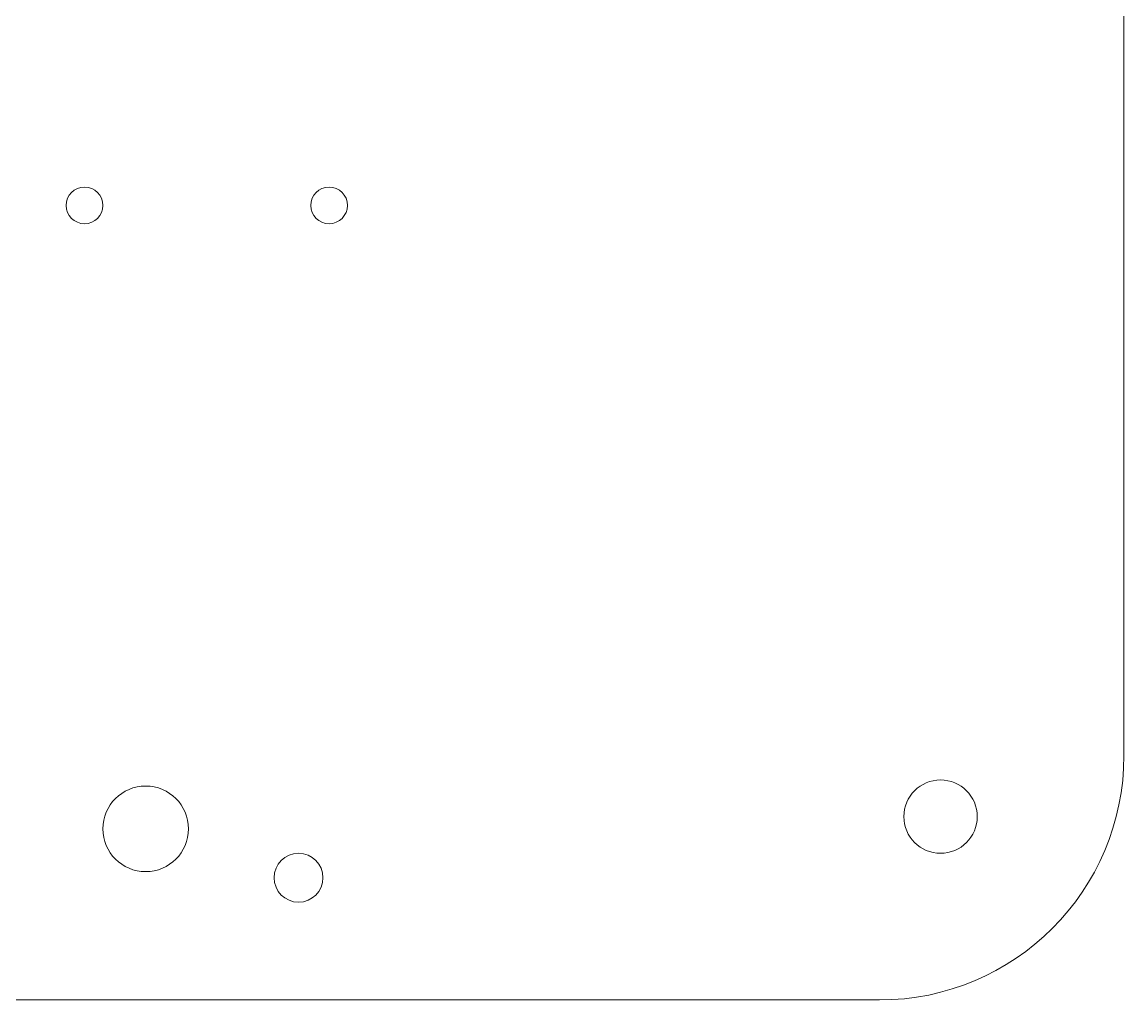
# Model space of a CAD drawing. Header units: millimetres. Extents: x 0 to 160, y 0 to 160.
# Drawn here: x 69.9 to 160, y 0 to 80 of the extents above; entities that cross this region are included whole.
import ezdxf

# ---------------------------------------------------------------- set-up
doc = ezdxf.new("R2010")
doc.units = ezdxf.units.MM
for name, color, linetype, lineweight in [('ComponentMountings', 1, 'CONTINUOUS', 0), ('LayerBaseFrame', 1, 'CONTINUOUS', 0), ('SMA_Mounting', 1, 'CONTINUOUS', 0)]:
    doc.layers.add(name, color=color, linetype=linetype, lineweight=lineweight)

# ---------------------------------------------------------------- blocks, each defined once
blk = doc.blocks.new('ELayerBase')
at = {"layer": 'LayerBaseFrame'}
for p, q in [((20, 160), (140, 160)), ((0, 20), (0, 140))]:
    blk.add_line(p, q, dxfattribs=at)
blk.add_circle((15, 145), 3, dxfattribs=at)
blk.add_arc((20, 140), 20, 90, 180, dxfattribs=at)

msp = doc.modelspace()

# ---------------------------------------------------------------- linework, layer by layer
at = {"layer": 'ComponentMountings'}
for centre in [(75, 65), (95, 65)]:
    msp.add_circle(centre, 1.5, dxfattribs=at)
at = {"layer": 'SMA_Mounting'}
for centre, radius in [((80, 14), 3.5), ((92.5, 10), 2)]:
    msp.add_circle(centre, radius, dxfattribs=at)

# ---------------------------------------------------------------- block references
at = {"layer": 'LayerBaseFrame', "rotation": 180}
msp.add_blockref('ELayerBase', (160, 160), dxfattribs=at)

doc.saveas('drawing.dxf')
